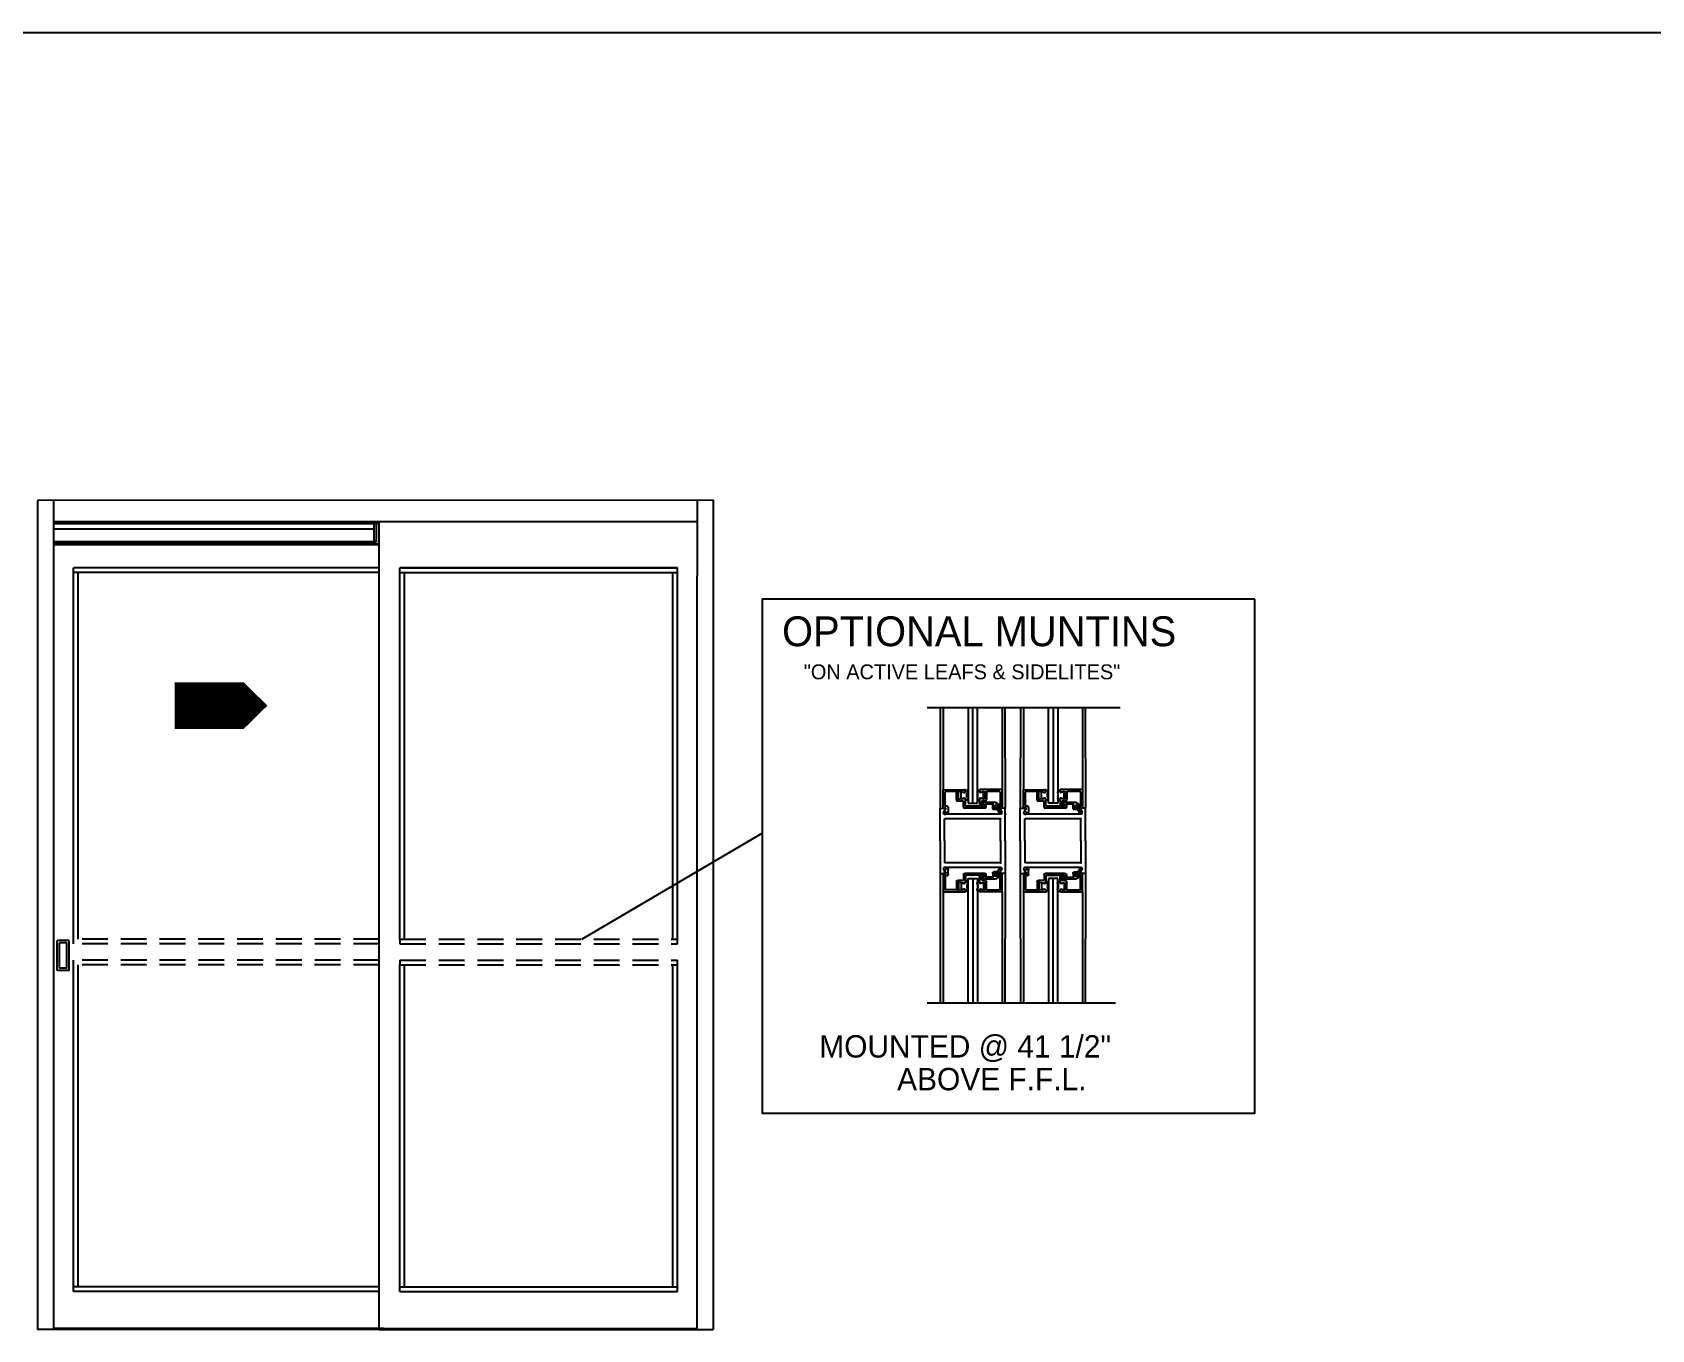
# Model space of a CAD drawing. Header units: inches. Extents: x -17070 to 527, y 504 to 2398.
# Drawn here: x -10397.14 to -10381.47, y 675.87 to 688.42 of the extents above; entities that cross this region are included whole.
import ezdxf

# ---------------------------------------------------------------- set-up
doc = ezdxf.new("R2010")
doc.units = ezdxf.units.IN
doc.linetypes.add('DASHED2', pattern=[0.375, 0.25, -0.125])
for name, color, linetype in [('ALL', 7, 'Continuous'), ('elevation', 7, 'Continuous'), ('GLBEAD', 7, 'Continuous'), ('ICU', 1, 'Continuous'), ('ICUCVR', 1, 'Continuous'), ('NOTES', 6, 'Continuous'), ('rail', 6, 'Continuous'), ('SLL', 7, 'Continuous'), ('SLR', 7, 'Continuous'), ('TRNSM', 7, 'Continuous')]:
    doc.layers.add(name, color=color, linetype=linetype)

# ---------------------------------------------------------------- blocks, each defined once
blk = doc.blocks.new('GLBEAD')
at = {"layer": 'GLBEAD'}
for p, q in [((-0.108666, 0.197696), (-0.108666, 0.231058)), ((-0.108666, 0.003748), (-0.108666, -0.028207)), ((0, 0), (-0.08334, 0.023026)), ((0, 0.202851), (-0.083039, 0.178504)), ((0, 0), (0, 0.202851))]:
    blk.add_line(p, q, dxfattribs=at)
for centre, radius, start, end in [((-0.131465, 0.190887), 0.04619, 60.422859, 228.483357), ((-0.131465, 0.011965), 0.04619, 131.516643, 299.577141), ((-0.464744, 0.092293), 0.309356, 1.519612, 11.941172), ((-0.464744, 0.110558), 0.309356, 348.058828, 358.480388), ((-0.088666, 0.197696), 0.02, 180, 286.341521), ((-0.088666, 0.003748), 0.02, 74.555218, 180)]:
    blk.add_arc(centre, radius, start, end, dxfattribs=at)

msp = doc.modelspace()

# ---------------------------------------------------------------- linework, layer by layer
for p, q in [((-10386.61519, 681.88408), (-10388.48335, 681.88408)), ((-10391.82172, 679.64346), (-10390.07983, 680.67054)), ((-10386.66152, 679.02659), (-10388.48335, 679.02659))]:
    msp.add_line(p, q)
at = {"color": 7}
for p, q in [((-10388.08605, 681.88408), (-10388.08605, 680.96071)), ((-10388.0407, 680.96054), (-10388.0407, 681.88408)), ((-10387.99535, 680.96071), (-10387.99535, 681.88408)), ((-10387.30973, 680.96071), (-10387.30973, 681.88408)), ((-10387.26437, 681.88408), (-10387.26437, 680.96054)), ((-10387.21902, 681.88408), (-10387.21902, 680.96071)), ((-10388.08605, 681.27636), (-10388.08605, 680.96071)), ((-10387.99535, 680.96071), (-10387.99535, 681.27636)), ((-10387.30973, 680.96071), (-10387.30973, 681.27636)), ((-10387.21902, 681.27636), (-10387.21902, 680.96071)), ((-10388.11146, 681.07508), (-10388.11146, 681.08514)), ((-10387.97445, 681.08587), (-10387.97445, 681.07723)), ((-10387.97445, 680.98277), (-10387.97445, 680.99681)), ((-10388.08605, 680.96071), (-10387.99535, 680.96071)), ((-10388.08605, 680.96071), (-10387.99535, 680.96071)), ((-10387.21902, 680.96071), (-10387.30973, 680.96071)), ((-10387.21902, 680.96071), (-10387.30973, 680.96071)), ((-10388.08605, 679.02659), (-10388.08605, 680.23207)), ((-10388.08605, 680.23207), (-10387.99535, 680.23207)), ((-10388.0407, 680.23224), (-10388.0407, 679.02659)), ((-10387.99535, 680.23207), (-10387.99535, 679.02659)), ((-10387.30973, 680.23207), (-10387.30973, 679.02659)), ((-10387.21902, 680.23207), (-10387.30973, 680.23207)), ((-10387.26437, 679.02659), (-10387.26437, 680.23224)), ((-10387.21902, 679.02659), (-10387.21902, 680.23207))]:
    msp.add_line(p, q, dxfattribs=at)
msp.add_lwpolyline([(-10385.31367, 682.93541), (-10390.07983, 682.93541), (-10390.07983, 677.96175), (-10385.31367, 677.96175)], close=True)
for centre, start, end in [((-10388.12264, 680.99729), 0, 102.59333), ((-10388.12264, 681.07508), 259.748801, 0), ((-10387.96328, 681.07723), 180, 285.887169), ((-10387.96328, 680.99681), 74.112831, 180)]:
    msp.add_arc(centre, 0.01117, start, end, dxfattribs=at)
at = {"color": 7, "linetype": 'ByBlock'}
for p in [(-10388.12508, 681.0082), (-10388.12463, 681.06409), (-10388.12463, 681.06409), (-10388.12463, 681.06409), (-10388.11687, 681.09054), (-10388.11687, 681.09054), (-10388.11687, 681.09054), (-10388.11146, 681.08514), (-10388.11146, 681.08184), (-10388.11146, 681.08184), (-10388.11146, 681.08184), (-10387.34726, 681.00826), (-10387.34681, 681.06415), (-10387.34681, 681.06415), (-10387.34681, 681.06415), (-10387.33906, 681.0906), (-10387.33906, 681.0906), (-10387.33906, 681.0906), (-10387.33365, 681.0852), (-10387.33365, 681.0819), (-10387.33365, 681.0819), (-10387.33365, 681.0819), (-10388.12508, 680.18507), (-10388.12463, 680.12918), (-10388.12463, 680.12918), (-10388.12463, 680.12918), (-10388.11687, 680.10273), (-10388.11687, 680.10273), (-10388.11687, 680.10273), (-10388.11146, 680.11143), (-10388.11146, 680.11143), (-10388.11146, 680.11143), (-10388.11146, 680.10813)]:
    msp.add_point(p, dxfattribs=at)
at = {"layer": 'ALL'}
for p, q in [((-10393.78358, 683.66631), (-10396.93203, 683.66631)), ((-10393.78358, 683.47123), (-10396.93203, 683.47123)), ((-10393.78358, 683.46005), (-10396.93203, 683.46005)), ((-10393.7829, 683.23656), (-10396.742, 683.23656)), ((-10393.78358, 683.19186), (-10396.742, 683.19186)), ((-10393.78358, 676.27991), (-10396.742, 676.27991)), ((-10393.78254, 676.23521), (-10396.742, 676.23521)), ((-10393.73888, 675.87763), (-10396.93203, 675.87763)), ((-10393.73743, 675.86645), (-10396.93203, 675.86645))]:
    msp.add_line(p, q, dxfattribs=at)
at = {"layer": 'ALL', "linetype": 'DASHED2'}
for p, q in [((-10393.78358, 679.64346), (-10396.742, 679.64346)), ((-10393.78277, 679.59876), (-10396.742, 679.59876)), ((-10393.78277, 679.44232), (-10396.742, 679.44232)), ((-10393.78358, 679.39762), (-10396.742, 679.39762))]:
    msp.add_line(p, q, dxfattribs=at)
at = {"layer": 'elevation', "ltscale": 0.0005}
msp.add_line((-10411.63681, 688.41882), (-10348.63681, 688.41882), dxfattribs=at)
at = {"layer": 'ICU'}
for p, q in [((-10396.78243, 679.63221), (-10396.90066, 679.63221)), ((-10396.90066, 679.34095), (-10396.90066, 679.63221)), ((-10396.8055, 679.60914), (-10396.87759, 679.60914)), ((-10396.87759, 679.36402), (-10396.87759, 679.60914)), ((-10396.8055, 679.36402), (-10396.8055, 679.60914)), ((-10396.78243, 679.34095), (-10396.78243, 679.63221)), ((-10396.78243, 679.34095), (-10396.90066, 679.34095)), ((-10396.8055, 679.36402), (-10396.87759, 679.36402))]:
    msp.add_line(p, q, dxfattribs=at)
at = {"layer": 'ICUCVR'}
for p, q in [((-10396.93203, 683.66631), (-10393.81341, 683.66631)), ((-10393.81341, 683.66631), (-10396.93203, 683.66631)), ((-10396.93203, 683.49051), (-10396.93203, 683.66631)), ((-10393.83569, 683.66631), (-10393.83569, 683.49051)), ((-10393.81341, 683.66631), (-10393.81341, 683.49051)), ((-10393.83569, 683.61327), (-10396.93203, 683.61327)), ((-10393.81341, 683.49051), (-10396.93203, 683.49051))]:
    msp.add_line(p, q, dxfattribs=at)
at = {"layer": 'NOTES'}
msp.add_lwpolyline([(-10395.76395, 681.90446, 0.44987, 0.44987, 0), (-10395.31441, 681.90446, 0.88243, 0, 0), (-10394.86487, 681.90446, 0, 0, 0)], format="xyseb", dxfattribs=at)
at = {"layer": 'rail'}
for p, q in [((-10388.35583, 681.88408), (-10388.35807, 680.9118)), ((-10388.32751, 681.88408), (-10388.32751, 681.08663)), ((-10387.75793, 681.88408), (-10387.75793, 681.0859)), ((-10387.72956, 681.88408), (-10387.72726, 680.9118)), ((-10387.5789, 681.88408), (-10387.58116, 680.9118)), ((-10387.55059, 681.88408), (-10387.55059, 681.08663)), ((-10386.98101, 681.88408), (-10386.98101, 681.0859)), ((-10386.95264, 681.88408), (-10386.95035, 680.9118)), ((-10388.32775, 680.91655), (-10388.32775, 681.08514)), ((-10388.32234, 681.09054), (-10388.11687, 681.09054)), ((-10388.30972, 680.98132), (-10388.30972, 681.06711)), ((-10388.30972, 680.93734), (-10388.30972, 680.97772)), ((-10388.19906, 681.07252), (-10388.30432, 681.07252)), ((-10388.19726, 680.99069), (-10388.19726, 681.07072)), ((-10388.12949, 680.97952), (-10388.18608, 680.97952)), ((-10388.12463, 681.06409), (-10388.17923, 681.07396)), ((-10388.17923, 680.9961), (-10388.17923, 681.07396)), ((-10388.12508, 681.0082), (-10388.17923, 680.9961)), ((-10388.12949, 680.92328), (-10388.12949, 680.97952)), ((-10388.11146, 680.93554), (-10388.11146, 680.99729)), ((-10387.97445, 680.98277), (-10387.97445, 680.92546)), ((-10387.76358, 681.09127), (-10387.96904, 681.09127)), ((-10387.96022, 681.06649), (-10387.92759, 681.07577)), ((-10387.96022, 681.00756), (-10387.92759, 680.99827)), ((-10387.95643, 680.97484), (-10387.95643, 680.93533)), ((-10387.92651, 680.98025), (-10387.95102, 680.98025)), ((-10387.92759, 681.07577), (-10387.92759, 681.03882)), ((-10387.92759, 681.03522), (-10387.92759, 680.99827)), ((-10387.90957, 681.06784), (-10387.90957, 680.99719)), ((-10387.81765, 681.07325), (-10387.90416, 681.07325)), ((-10387.7816, 681.07325), (-10387.81404, 681.07325)), ((-10387.77619, 681.06784), (-10387.77619, 680.93254)), ((-10387.75817, 681.08587), (-10387.75817, 680.91644)), ((-10387.75793, 680.91731), (-10387.75793, 681.0859)), ((-10387.54993, 680.91661), (-10387.54993, 681.0852)), ((-10387.54452, 681.0906), (-10387.33906, 681.0906)), ((-10387.53191, 680.98138), (-10387.53191, 681.06717)), ((-10387.53191, 680.9374), (-10387.53191, 680.97778)), ((-10387.42124, 681.07258), (-10387.5265, 681.07258)), ((-10387.41944, 680.99075), (-10387.41944, 681.07078)), ((-10387.35167, 680.97958), (-10387.40827, 680.97958)), ((-10387.34681, 681.06415), (-10387.40142, 681.07402)), ((-10387.40142, 680.99616), (-10387.40142, 681.07402)), ((-10387.34726, 681.00826), (-10387.40142, 680.99616)), ((-10387.35167, 680.92334), (-10387.35167, 680.97958)), ((-10387.33365, 681.07514), (-10387.33365, 681.0852)), ((-10387.33365, 680.9356), (-10387.33365, 680.99735)), ((-10387.19664, 681.08593), (-10387.19664, 681.07729)), ((-10387.19664, 680.98283), (-10387.19664, 680.99687)), ((-10387.19664, 680.98283), (-10387.19664, 680.92552)), ((-10386.98576, 681.09133), (-10387.19123, 681.09133)), ((-10387.1824, 681.06655), (-10387.14978, 681.07583)), ((-10387.1824, 681.00762), (-10387.14978, 680.99833)), ((-10387.17861, 680.9749), (-10387.17861, 680.93539)), ((-10387.14869, 680.98031), (-10387.17321, 680.98031)), ((-10387.14978, 681.07583), (-10387.14978, 681.03888)), ((-10387.14978, 681.03528), (-10387.14978, 680.99833)), ((-10387.13175, 681.0679), (-10387.13175, 680.99725)), ((-10387.03983, 681.07331), (-10387.12634, 681.07331)), ((-10387.00378, 681.07331), (-10387.03623, 681.07331)), ((-10386.99838, 681.0679), (-10386.99838, 680.9326)), ((-10386.98035, 681.08593), (-10386.98035, 680.9165)), ((-10388.35807, 680.59639), (-10388.35807, 680.9118)), ((-10388.35807, 680.9118), (-10388.30184, 680.9118)), ((-10388.30184, 680.9118), (-10388.32463, 680.87233)), ((-10388.32234, 680.91343), (-10388.31838, 680.91571)), ((-10388.31495, 680.85557), (-10388.30184, 680.85557)), ((-10388.31477, 680.88783), (-10388.29994, 680.8689)), ((-10388.31345, 680.89275), (-10388.30721, 680.89636)), ((-10387.77232, 680.85557), (-10388.31301, 680.85557)), ((-10388.30972, 680.9441), (-10388.30972, 680.95856)), ((-10388.29026, 680.93194), (-10388.30432, 680.93194)), ((-10388.27908, 680.92076), (-10388.27908, 680.87448)), ((-10387.92438, 680.91211), (-10388.11831, 680.91211)), ((-10387.93664, 680.93013), (-10388.10606, 680.93013)), ((-10387.98233, 680.93013), (-10388.06104, 680.93013)), ((-10387.9561, 680.93013), (-10387.97557, 680.93013)), ((-10387.82257, 680.96798), (-10387.95286, 680.96798)), ((-10387.93123, 680.94996), (-10387.95286, 680.94996)), ((-10387.93123, 680.94996), (-10387.94745, 680.94996)), ((-10387.9434, 680.93013), (-10387.94745, 680.93013)), ((-10387.9434, 680.93013), (-10387.94745, 680.93013)), ((-10387.93123, 680.93554), (-10387.93123, 680.94996)), ((-10387.84832, 680.94996), (-10387.91321, 680.94996)), ((-10387.91321, 680.92328), (-10387.91321, 680.94996)), ((-10387.91321, 680.9432), (-10387.91321, 680.91932)), ((-10387.84832, 680.90887), (-10387.84832, 680.94996)), ((-10387.80732, 680.89769), (-10387.83715, 680.89769)), ((-10387.77935, 680.93914), (-10387.8303, 680.93914)), ((-10387.8303, 680.91571), (-10387.8303, 680.93914)), ((-10387.79046, 680.91571), (-10387.8303, 680.91571)), ((-10387.77845, 680.94251), (-10387.82257, 680.96798)), ((-10387.81357, 680.9193), (-10387.77936, 680.92762)), ((-10387.76358, 680.91104), (-10387.81178, 680.91104)), ((-10387.78352, 680.86765), (-10387.79764, 680.8921)), ((-10387.76791, 680.87666), (-10387.79046, 680.91571)), ((-10387.7835, 680.9118), (-10387.76071, 680.87233)), ((-10387.72726, 680.9118), (-10387.7835, 680.9118)), ((-10387.77232, 680.85557), (-10387.7835, 680.85557)), ((-10387.72726, 680.59639), (-10387.72726, 680.9118)), ((-10387.58116, 680.59639), (-10387.58116, 680.9118)), ((-10387.58116, 680.9118), (-10387.52493, 680.9118)), ((-10387.52493, 680.9118), (-10387.54771, 680.87233)), ((-10387.54452, 680.91349), (-10387.54057, 680.91577)), ((-10387.53804, 680.85557), (-10387.52493, 680.85557)), ((-10387.53695, 680.88789), (-10387.52212, 680.86896)), ((-10386.99541, 680.85557), (-10387.5361, 680.85557)), ((-10387.53564, 680.89281), (-10387.52939, 680.89642)), ((-10387.53191, 680.94416), (-10387.53191, 680.95862)), ((-10387.51244, 680.932), (-10387.5265, 680.932)), ((-10387.50127, 680.92082), (-10387.50127, 680.87454)), ((-10387.14657, 680.91217), (-10387.3405, 680.91217)), ((-10387.15882, 680.93019), (-10387.32824, 680.93019)), ((-10387.20451, 680.93019), (-10387.28322, 680.93019)), ((-10387.17829, 680.93019), (-10387.19775, 680.93019)), ((-10387.04476, 680.96804), (-10387.17504, 680.96804)), ((-10387.15341, 680.95002), (-10387.17504, 680.95002)), ((-10387.15341, 680.95002), (-10387.16964, 680.95002)), ((-10387.16558, 680.93019), (-10387.16964, 680.93019)), ((-10387.16558, 680.93019), (-10387.16964, 680.93019)), ((-10387.15341, 680.9356), (-10387.15341, 680.95002)), ((-10387.07051, 680.95002), (-10387.13539, 680.95002)), ((-10387.13539, 680.92334), (-10387.13539, 680.95002)), ((-10387.13539, 680.94326), (-10387.13539, 680.91938)), ((-10387.07051, 680.90893), (-10387.07051, 680.95002)), ((-10387.0295, 680.89775), (-10387.05933, 680.89775)), ((-10387.00153, 680.93921), (-10387.05248, 680.93921)), ((-10387.05248, 680.91577), (-10387.05248, 680.93921)), ((-10387.01265, 680.91577), (-10387.05248, 680.91577)), ((-10387.00063, 680.94257), (-10387.04476, 680.96804)), ((-10387.03575, 680.91936), (-10387.00155, 680.92768)), ((-10386.98576, 680.9111), (-10387.03396, 680.9111)), ((-10387.00571, 680.86771), (-10387.01983, 680.89216)), ((-10386.9901, 680.87672), (-10387.01265, 680.91577)), ((-10387.00658, 680.9118), (-10386.98379, 680.87233)), ((-10386.95035, 680.9118), (-10387.00658, 680.9118)), ((-10386.99541, 680.85557), (-10387.00658, 680.85557)), ((-10386.95035, 680.59639), (-10386.95035, 680.9118)), ((-10387.77232, 680.81051), (-10388.31301, 680.81051)), ((-10388.31301, 680.59639), (-10388.31301, 680.81051)), ((-10387.77232, 680.59639), (-10387.77232, 680.81051)), ((-10386.99541, 680.81051), (-10387.5361, 680.81051)), ((-10387.5361, 680.59639), (-10387.5361, 680.81051)), ((-10386.99541, 680.59639), (-10386.99541, 680.81051)), ((-10388.35807, 680.59639), (-10388.35807, 680.28098)), ((-10388.31301, 680.59639), (-10388.31301, 680.38227)), ((-10387.77232, 680.59639), (-10387.77232, 680.38227)), ((-10387.72726, 680.59639), (-10387.72726, 680.28098)), ((-10387.58116, 680.59639), (-10387.58116, 680.28098)), ((-10387.5361, 680.59639), (-10387.5361, 680.38227)), ((-10386.99541, 680.59639), (-10386.99541, 680.38227)), ((-10386.95035, 680.59639), (-10386.95035, 680.28098)), ((-10387.77232, 680.38227), (-10388.31301, 680.38227)), ((-10386.99541, 680.38227), (-10387.5361, 680.38227)), ((-10388.35807, 680.28098), (-10388.3551, 679.02659)), ((-10388.35807, 680.28098), (-10388.30184, 680.28098)), ((-10388.32775, 680.27672), (-10388.32775, 680.10813)), ((-10388.30184, 680.28098), (-10388.32463, 680.32045)), ((-10388.32234, 680.27984), (-10388.31838, 680.27755)), ((-10387.77232, 680.33721), (-10388.31495, 680.33721)), ((-10388.31477, 680.30544), (-10388.29994, 680.32437)), ((-10388.31345, 680.30051), (-10388.30721, 680.29691)), ((-10388.30972, 680.25593), (-10388.30972, 680.21555)), ((-10388.30972, 680.24917), (-10388.30972, 680.23471)), ((-10388.30972, 680.21195), (-10388.30972, 680.12616)), ((-10388.29026, 680.26133), (-10388.30432, 680.26133)), ((-10388.27908, 680.27251), (-10388.27908, 680.31879)), ((-10388.19726, 680.20258), (-10388.19726, 680.12255)), ((-10388.12949, 680.21375), (-10388.18608, 680.21375)), ((-10388.17923, 680.19717), (-10388.17923, 680.11931)), ((-10388.12508, 680.18507), (-10388.17923, 680.19717)), ((-10388.12949, 680.26998), (-10388.12949, 680.21375)), ((-10387.92438, 680.28116), (-10388.11831, 680.28116)), ((-10388.11146, 680.25773), (-10388.11146, 680.19598)), ((-10387.93664, 680.26314), (-10388.10606, 680.26314)), ((-10387.98233, 680.26314), (-10388.06104, 680.26314)), ((-10387.9561, 680.26314), (-10387.97557, 680.26314)), ((-10387.97445, 680.2105), (-10387.97445, 680.26781)), ((-10387.97445, 680.2105), (-10387.97445, 680.19646)), ((-10387.96022, 680.18571), (-10387.92759, 680.195)), ((-10387.95643, 680.21843), (-10387.95643, 680.25794)), ((-10387.93123, 680.24331), (-10387.95286, 680.24331)), ((-10387.82257, 680.22529), (-10387.95286, 680.22529)), ((-10387.92651, 680.21302), (-10387.95102, 680.21302)), ((-10387.9434, 680.26314), (-10387.94745, 680.26314)), ((-10387.9434, 680.26314), (-10387.94745, 680.26314)), ((-10387.93123, 680.24331), (-10387.94745, 680.24331)), ((-10387.93123, 680.25773), (-10387.93123, 680.24331)), ((-10387.92759, 680.15805), (-10387.92759, 680.195)), ((-10387.91321, 680.25007), (-10387.91321, 680.27395)), ((-10387.91321, 680.26998), (-10387.91321, 680.24331)), ((-10387.84832, 680.24331), (-10387.91321, 680.24331)), ((-10387.90957, 680.12543), (-10387.90957, 680.19608)), ((-10387.84832, 680.2844), (-10387.84832, 680.24331)), ((-10387.80732, 680.29558), (-10387.83715, 680.29558)), ((-10387.79046, 680.27755), (-10387.8303, 680.27755)), ((-10387.8303, 680.27755), (-10387.8303, 680.25412)), ((-10387.77935, 680.25412), (-10387.8303, 680.25412)), ((-10387.77845, 680.25076), (-10387.82257, 680.22529)), ((-10387.81357, 680.27397), (-10387.77936, 680.26565)), ((-10387.76358, 680.28223), (-10387.81178, 680.28223)), ((-10387.78352, 680.32562), (-10387.79764, 680.30117)), ((-10387.76791, 680.31661), (-10387.79046, 680.27755)), ((-10387.77038, 680.33721), (-10387.7835, 680.33721)), ((-10387.7835, 680.28098), (-10387.76071, 680.32045)), ((-10387.72726, 680.28098), (-10387.7835, 680.28098)), ((-10387.77619, 680.12543), (-10387.77619, 680.26073)), ((-10387.75817, 680.1074), (-10387.75817, 680.27682)), ((-10387.72726, 680.28098), (-10387.73015, 679.02659)), ((-10387.58116, 680.28098), (-10387.57821, 679.02659)), ((-10387.58116, 680.28098), (-10387.52493, 680.28098)), ((-10387.58116, 680.23592), (-10387.58116, 680.06625)), ((-10387.54993, 680.27498), (-10387.54993, 680.10639)), ((-10387.52493, 680.28098), (-10387.54771, 680.32045)), ((-10387.54452, 680.2781), (-10387.54057, 680.27581)), ((-10386.99541, 680.33721), (-10387.53804, 680.33721)), ((-10387.53695, 680.3037), (-10387.52212, 680.32263)), ((-10387.53564, 680.29877), (-10387.52939, 680.29517)), ((-10387.53191, 680.25418), (-10387.53191, 680.21381)), ((-10387.53191, 680.24743), (-10387.53191, 680.23297)), ((-10387.53191, 680.21021), (-10387.53191, 680.12442)), ((-10387.51244, 680.25959), (-10387.5265, 680.25959)), ((-10387.50127, 680.27077), (-10387.50127, 680.31704)), ((-10387.41944, 680.20083), (-10387.41944, 680.12081)), ((-10387.35167, 680.21201), (-10387.40827, 680.21201)), ((-10387.34726, 680.18333), (-10387.40142, 680.19543)), ((-10387.40142, 680.19543), (-10387.40142, 680.11757)), ((-10387.35167, 680.26824), (-10387.35167, 680.21201)), ((-10387.14657, 680.27942), (-10387.3405, 680.27942)), ((-10387.33365, 680.25599), (-10387.33365, 680.19423)), ((-10387.15882, 680.26139), (-10387.32824, 680.26139)), ((-10387.20451, 680.26139), (-10387.28322, 680.26139)), ((-10387.17829, 680.26139), (-10387.19775, 680.26139)), ((-10387.19664, 680.20876), (-10387.19664, 680.26607)), ((-10387.19664, 680.20876), (-10387.19664, 680.19472)), ((-10387.1824, 680.18397), (-10387.14978, 680.19326)), ((-10387.17861, 680.21669), (-10387.17861, 680.2562)), ((-10387.15341, 680.24157), (-10387.17504, 680.24157)), ((-10387.04476, 680.22354), (-10387.17504, 680.22354)), ((-10387.14869, 680.21128), (-10387.17321, 680.21128)), ((-10387.16558, 680.26139), (-10387.16964, 680.26139)), ((-10387.16558, 680.26139), (-10387.16964, 680.26139)), ((-10387.15341, 680.24157), (-10387.16964, 680.24157)), ((-10387.15341, 680.25599), (-10387.15341, 680.24157)), ((-10387.14978, 680.15631), (-10387.14978, 680.19326)), ((-10387.13539, 680.24833), (-10387.13539, 680.27221)), ((-10387.13539, 680.26824), (-10387.13539, 680.24157)), ((-10387.07051, 680.24157), (-10387.13539, 680.24157)), ((-10387.13175, 680.12368), (-10387.13175, 680.19434)), ((-10387.07051, 680.28266), (-10387.07051, 680.24157)), ((-10387.0295, 680.29384), (-10387.05933, 680.29384)), ((-10387.01265, 680.27581), (-10387.05248, 680.27581)), ((-10387.05248, 680.27581), (-10387.05248, 680.25238)), ((-10387.00153, 680.25238), (-10387.05248, 680.25238)), ((-10387.00063, 680.24902), (-10387.04476, 680.22354)), ((-10387.03575, 680.27223), (-10387.00155, 680.26391)), ((-10386.98576, 680.28049), (-10387.03396, 680.28049)), ((-10387.00571, 680.32388), (-10387.01983, 680.29942)), ((-10386.9901, 680.31487), (-10387.01265, 680.27581)), ((-10386.99347, 680.33721), (-10387.00658, 680.33721)), ((-10387.00658, 680.28098), (-10386.98379, 680.32045)), ((-10386.95035, 680.28098), (-10387.00658, 680.28098)), ((-10386.99838, 680.12368), (-10386.99838, 680.25898)), ((-10386.98035, 680.10566), (-10386.98035, 680.27508)), ((-10386.95035, 680.28098), (-10386.95327, 679.02659)), ((-10386.95035, 680.23592), (-10386.95035, 680.06625)), ((-10388.32751, 680.10616), (-10388.32751, 679.02659)), ((-10388.32234, 680.10273), (-10388.11687, 680.10273)), ((-10388.19906, 680.12075), (-10388.30432, 680.12075)), ((-10388.12463, 680.12918), (-10388.17923, 680.11931)), ((-10388.11146, 680.11819), (-10388.11146, 680.10813)), ((-10387.97445, 680.1074), (-10387.97445, 680.11604)), ((-10387.76358, 680.102), (-10387.96904, 680.102)), ((-10387.96022, 680.12678), (-10387.92759, 680.1175)), ((-10387.92759, 680.1175), (-10387.92759, 680.15444)), ((-10387.81765, 680.12002), (-10387.90416, 680.12002)), ((-10387.7816, 680.12002), (-10387.81404, 680.12002)), ((-10387.75793, 680.10689), (-10387.75793, 679.02659)), ((-10387.55059, 680.10616), (-10387.55059, 679.02659)), ((-10387.54452, 680.10098), (-10387.33906, 680.10098)), ((-10387.42124, 680.11901), (-10387.5265, 680.11901)), ((-10387.34681, 680.12744), (-10387.40142, 680.11757)), ((-10387.33365, 680.11645), (-10387.33365, 680.10639)), ((-10387.19664, 680.10566), (-10387.19664, 680.11429)), ((-10386.98576, 680.10025), (-10387.19123, 680.10025)), ((-10387.1824, 680.12504), (-10387.14978, 680.11575)), ((-10387.14978, 680.11575), (-10387.14978, 680.1527)), ((-10387.03983, 680.11828), (-10387.12634, 680.11828)), ((-10387.00378, 680.11828), (-10387.03623, 680.11828)), ((-10386.98101, 680.10689), (-10386.98101, 679.02659))]:
    msp.add_line(p, q, dxfattribs=at)
for points in [[(-10388.32775, 680.27672, 0), (-10388.32726, 680.27852, 0), (-10388.32594, 680.27984, 0), (-10388.32414, 680.28032, 0), (-10388.32234, 680.27984, 0)], [(-10388.30721, 680.29691, 0), (-10388.30281, 680.29176, 0), (-10388.30219, 680.28502, 0), (-10388.30558, 680.27916, 0), (-10388.31172, 680.27632, 0), (-10388.31838, 680.27755, 0)], [(-10388.31345, 680.30051, 0), (-10388.31513, 680.3027, 0), (-10388.31477, 680.30544, 0)], [(-10388.30972, 680.21195, 0), (-10388.31078, 680.21229, 0), (-10388.31144, 680.21319, 0), (-10388.31144, 680.21431, 0), (-10388.31078, 680.21521, 0), (-10388.30972, 680.21555, 0)], [(-10388.30972, 680.25593, 0), (-10388.309, 680.25863, 0), (-10388.30702, 680.26061, 0), (-10388.30432, 680.26133, 0)], [(-10388.29994, 680.32437, 0), (-10388.29585, 680.32846, 0), (-10388.29026, 680.32996, 0), (-10388.28467, 680.32846, 0), (-10388.28058, 680.32437, 0), (-10388.27908, 680.31879, 0)], [(-10388.27908, 680.27251, 0), (-10388.28058, 680.26692, 0), (-10388.28467, 680.26283, 0), (-10388.29026, 680.26133, 0)], [(-10388.19726, 680.20258, 0), (-10388.19576, 680.20816, 0), (-10388.19167, 680.21225, 0), (-10388.18608, 680.21375, 0)], [(-10388.12949, 680.26998, 0), (-10388.12799, 680.27557, 0), (-10388.1239, 680.27966, 0), (-10388.11831, 680.28116, 0)], [(-10388.11146, 680.19598, 0), (-10388.1134, 680.1897, 0), (-10388.11853, 680.18559, 0), (-10388.12508, 680.18507, 0)], [(-10388.11146, 680.25773, 0), (-10388.11074, 680.26043, 0), (-10388.10876, 680.26241, 0), (-10388.10606, 680.26314, 0)], [(-10387.97445, 680.26781, 0), (-10387.97246, 680.27435, 0), (-10387.96716, 680.27866, 0), (-10387.96035, 680.27928, 0), (-10387.95436, 680.276, 0), (-10387.95121, 680.26993, 0), (-10387.95199, 680.26314, 0), (-10387.95643, 680.25794, 0)], [(-10387.96022, 680.18571, 0), (-10387.96699, 680.18592, 0), (-10387.9724, 680.19, 0), (-10387.97445, 680.19646, 0)], [(-10387.95286, 680.22529, 0), (-10387.95815, 680.22701, 0), (-10387.96143, 680.23151, 0), (-10387.96143, 680.23708, 0), (-10387.95815, 680.24159, 0), (-10387.95286, 680.24331, 0)], [(-10387.95102, 680.21302, 0), (-10387.95484, 680.2146, 0), (-10387.95643, 680.21843, 0)], [(-10387.93664, 680.26314, 0), (-10387.93281, 680.26155, 0), (-10387.93123, 680.25773, 0)], [(-10387.92651, 680.21302, 0), (-10387.91453, 680.20806, 0), (-10387.90957, 680.19608, 0)], [(-10387.92438, 680.28116, 0), (-10387.91879, 680.27966, 0), (-10387.9147, 680.27557, 0), (-10387.91321, 680.26998, 0)], [(-10387.84832, 680.2844, 0), (-10387.84682, 680.28999, 0), (-10387.84273, 680.29408, 0), (-10387.83715, 680.29558, 0)], [(-10387.81357, 680.27397, 0), (-10387.81535, 680.27546, 0), (-10387.8161, 680.27765, 0), (-10387.81561, 680.27992, 0), (-10387.81401, 680.28161, 0), (-10387.81178, 680.28223, 0)], [(-10387.79764, 680.30117, 0), (-10387.80173, 680.29708, 0), (-10387.80732, 680.29558, 0)], [(-10387.78352, 680.32562, 0), (-10387.77938, 680.32935, 0), (-10387.77384, 680.32993, 0), (-10387.76902, 680.32715, 0), (-10387.76675, 680.32206, 0), (-10387.76791, 680.31661, 0)], [(-10387.77936, 680.26565, 0), (-10387.77705, 680.26365, 0), (-10387.77619, 680.26073, 0)], [(-10387.77935, 680.25412, 0), (-10387.77825, 680.25375, 0), (-10387.77761, 680.25279, 0), (-10387.77768, 680.25163, 0), (-10387.77845, 680.25076, 0)], [(-10387.76358, 680.28223, 0), (-10387.75975, 680.28065, 0), (-10387.75817, 680.27682, 0)], [(-10387.54993, 680.27498, 0), (-10387.54945, 680.27678, 0), (-10387.54813, 680.2781, 0), (-10387.54633, 680.27858, 0), (-10387.54452, 680.2781, 0)], [(-10387.52939, 680.29517, 0), (-10387.52499, 680.29002, 0), (-10387.52438, 680.28328, 0), (-10387.52776, 680.27741, 0), (-10387.53391, 680.27458, 0), (-10387.54057, 680.27581, 0)], [(-10387.53564, 680.29877, 0), (-10387.53731, 680.30096, 0), (-10387.53695, 680.3037, 0)], [(-10387.53191, 680.21021, 0), (-10387.53297, 680.21055, 0), (-10387.53362, 680.21145, 0), (-10387.53362, 680.21257, 0), (-10387.53297, 680.21347, 0), (-10387.53191, 680.21381, 0)], [(-10387.53191, 680.25418, 0), (-10387.53118, 680.25689, 0), (-10387.5292, 680.25887, 0), (-10387.5265, 680.25959, 0)], [(-10387.52212, 680.32263, 0), (-10387.51803, 680.32672, 0), (-10387.51244, 680.32822, 0), (-10387.50686, 680.32672, 0), (-10387.50277, 680.32263, 0), (-10387.50127, 680.31704, 0)], [(-10387.50127, 680.27077, 0), (-10387.50277, 680.26518, 0), (-10387.50686, 680.26109, 0), (-10387.51244, 680.25959, 0)], [(-10387.41944, 680.20083, 0), (-10387.41794, 680.20642, 0), (-10387.41385, 680.21051, 0), (-10387.40827, 680.21201, 0)], [(-10387.35167, 680.26824, 0), (-10387.35018, 680.27383, 0), (-10387.34609, 680.27792, 0), (-10387.3405, 680.27942, 0)], [(-10387.33365, 680.19423, 0), (-10387.33558, 680.18795, 0), (-10387.34071, 680.18384, 0), (-10387.34726, 680.18333, 0)], [(-10387.33365, 680.25599, 0), (-10387.33292, 680.25869, 0), (-10387.33095, 680.26067, 0), (-10387.32824, 680.26139, 0)], [(-10387.19664, 680.26607, 0), (-10387.19464, 680.27261, 0), (-10387.18934, 680.27692, 0), (-10387.18253, 680.27754, 0), (-10387.17654, 680.27426, 0), (-10387.1734, 680.26819, 0), (-10387.17418, 680.2614, 0), (-10387.17861, 680.2562, 0)], [(-10387.1824, 680.18397, 0), (-10387.18917, 680.18418, 0), (-10387.19458, 680.18826, 0), (-10387.19664, 680.19472, 0)], [(-10387.17504, 680.22354, 0), (-10387.18034, 680.22527, 0), (-10387.18361, 680.22977, 0), (-10387.18361, 680.23534, 0), (-10387.18034, 680.23985, 0), (-10387.17504, 680.24157, 0)], [(-10387.17321, 680.21128, 0), (-10387.17703, 680.21286, 0), (-10387.17861, 680.21669, 0)], [(-10387.15882, 680.26139, 0), (-10387.155, 680.25981, 0), (-10387.15341, 680.25599, 0)], [(-10387.14869, 680.21128, 0), (-10387.13671, 680.20632, 0), (-10387.13175, 680.19434, 0)], [(-10387.14657, 680.27942, 0), (-10387.14098, 680.27792, 0), (-10387.13689, 680.27383, 0), (-10387.13539, 680.26824, 0)], [(-10387.07051, 680.28266, 0), (-10387.06901, 680.28825, 0), (-10387.06492, 680.29234, 0), (-10387.05933, 680.29384, 0)], [(-10387.03575, 680.27223, 0), (-10387.03753, 680.27372, 0), (-10387.03828, 680.27591, 0), (-10387.03779, 680.27818, 0), (-10387.0362, 680.27987, 0), (-10387.03396, 680.28049, 0)], [(-10387.01983, 680.29942, 0), (-10387.02392, 680.29533, 0), (-10387.0295, 680.29384, 0)], [(-10387.00571, 680.32388, 0), (-10387.00157, 680.32761, 0), (-10386.99603, 680.32819, 0), (-10386.9912, 680.32541, 0), (-10386.98894, 680.32032, 0), (-10386.9901, 680.31487, 0)], [(-10387.00155, 680.26391, 0), (-10386.99924, 680.26191, 0), (-10386.99838, 680.25898, 0)], [(-10387.00153, 680.25238, 0), (-10387.00044, 680.25201, 0), (-10386.99979, 680.25105, 0), (-10386.99987, 680.24989, 0), (-10387.00063, 680.24902, 0)], [(-10386.98576, 680.28049, 0), (-10386.98194, 680.27891, 0), (-10386.98035, 680.27508, 0)], [(-10388.32234, 680.10273, 0), (-10388.32616, 680.10431, 0), (-10388.32775, 680.10813, 0)], [(-10388.30432, 680.12075, 0), (-10388.30814, 680.12233, 0), (-10388.30972, 680.12616, 0)], [(-10388.19726, 680.12255, 0), (-10388.1975, 680.12165, 0), (-10388.19816, 680.12099, 0), (-10388.19906, 680.12075, 0)], [(-10388.12463, 680.12918, 0), (-10388.11824, 680.12846, 0), (-10388.11331, 680.12434, 0), (-10388.11146, 680.11819, 0)], [(-10388.11146, 680.10813, 0), (-10388.11219, 680.10543, 0), (-10388.11417, 680.10345, 0), (-10388.11687, 680.10273, 0)], [(-10387.97445, 680.11604, 0), (-10387.9724, 680.12249, 0), (-10387.96699, 680.12657, 0), (-10387.96022, 680.12678, 0)], [(-10387.96904, 680.102, 0), (-10387.97287, 680.10358, 0), (-10387.97445, 680.1074, 0)], [(-10387.92759, 680.15805, 0), (-10387.92669, 680.15781, 0), (-10387.92603, 680.15715, 0), (-10387.92579, 680.15625, 0), (-10387.92603, 680.15535, 0), (-10387.92669, 680.15469, 0), (-10387.92759, 680.15444, 0)], [(-10387.90416, 680.12002, 0), (-10387.90798, 680.1216, 0), (-10387.90957, 680.12543, 0)], [(-10387.81404, 680.12002, 0), (-10387.81428, 680.11912, 0), (-10387.81494, 680.11846, 0), (-10387.81584, 680.11822, 0), (-10387.81675, 680.11846, 0), (-10387.81741, 680.11912, 0), (-10387.81765, 680.12002, 0)], [(-10387.81584, 680.12182, 0), (-10387.81487, 680.12154, 0), (-10387.81421, 680.12077, 0), (-10387.81406, 680.11976, 0), (-10387.81448, 680.11884, 0), (-10387.81534, 680.11829, 0), (-10387.81635, 680.11829, 0), (-10387.81721, 680.11884, 0), (-10387.81763, 680.11976, 0), (-10387.81748, 680.12077, 0), (-10387.81682, 680.12154, 0), (-10387.81584, 680.12182, 0)], [(-10387.77619, 680.12543, 0), (-10387.77692, 680.12272, 0), (-10387.7789, 680.12074, 0), (-10387.7816, 680.12002, 0)], [(-10387.75817, 680.1074, 0), (-10387.75889, 680.1047, 0), (-10387.76087, 680.10272, 0), (-10387.76358, 680.102, 0)], [(-10387.54452, 680.10098, 0), (-10387.54835, 680.10257, 0), (-10387.54993, 680.10639, 0)], [(-10387.5265, 680.11901, 0), (-10387.53032, 680.12059, 0), (-10387.53191, 680.12442, 0)], [(-10387.41944, 680.12081, 0), (-10387.41968, 680.11991, 0), (-10387.42034, 680.11925, 0), (-10387.42124, 680.11901, 0)], [(-10387.34681, 680.12744, 0), (-10387.34043, 680.12672, 0), (-10387.3355, 680.1226, 0), (-10387.33365, 680.11645, 0)], [(-10387.33365, 680.10639, 0), (-10387.33437, 680.10369, 0), (-10387.33635, 680.10171, 0), (-10387.33906, 680.10098, 0)], [(-10387.19664, 680.11429, 0), (-10387.19458, 680.12075, 0), (-10387.18917, 680.12483, 0), (-10387.1824, 680.12504, 0)], [(-10387.19123, 680.10025, 0), (-10387.19505, 680.10184, 0), (-10387.19664, 680.10566, 0)], [(-10387.14978, 680.15631, 0), (-10387.14887, 680.15607, 0), (-10387.14821, 680.15541, 0), (-10387.14797, 680.15451, 0), (-10387.14821, 680.1536, 0), (-10387.14887, 680.15294, 0), (-10387.14978, 680.1527, 0)], [(-10387.12634, 680.11828, 0), (-10387.13017, 680.11986, 0), (-10387.13175, 680.12368, 0)], [(-10387.03623, 680.11828, 0), (-10387.03647, 680.11738, 0), (-10387.03713, 680.11672, 0), (-10387.03803, 680.11648, 0), (-10387.03893, 680.11672, 0), (-10387.03959, 680.11738, 0), (-10387.03983, 680.11828, 0)], [(-10387.03803, 680.12008, 0), (-10387.03705, 680.11979, 0), (-10387.03639, 680.11903, 0), (-10387.03625, 680.11802, 0), (-10387.03667, 680.1171, 0), (-10387.03752, 680.11655, 0), (-10387.03854, 680.11655, 0), (-10387.03939, 680.1171, 0), (-10387.03981, 680.11802, 0), (-10387.03967, 680.11903, 0), (-10387.039, 680.11979, 0), (-10387.03803, 680.12008, 0)], [(-10386.99838, 680.12368, 0), (-10386.9991, 680.12098, 0), (-10387.00108, 680.119, 0), (-10387.00378, 680.11828, 0)], [(-10386.98035, 680.10566, 0), (-10386.98108, 680.10296, 0), (-10386.98306, 680.10098, 0), (-10386.98576, 680.10025, 0)]]:
    msp.add_polyline3d(points, dxfattribs=at)
for centre, radius, start, end in [((-10388.32234, 681.08514), 0.00541, 90, 180), ((-10388.30972, 680.97952), 0.0018, 90, 270), ((-10388.30432, 681.06711), 0.00541, 90, 180), ((-10388.19906, 681.07072), 0.0018, 0, 90), ((-10388.18608, 680.99069), 0.01117, 180, 270), ((-10388.11687, 681.08514), 0.00541, 0, 90), ((-10387.96904, 681.08587), 0.00541, 90, 180), ((-10387.95102, 680.97484), 0.00541, 90, 180), ((-10387.92759, 681.03702), 0.0018, 270, 90), ((-10387.92651, 680.99719), 0.01694, 270, 0), ((-10387.90416, 681.06784), 0.00541, 90, 180), ((-10387.81584, 681.07325), 0.0018, 0, 180), ((-10387.81584, 681.07325), 0.0018, 270, 270), ((-10387.7816, 681.06784), 0.00541, 0, 90), ((-10387.76358, 681.08587), 0.00541, 0, 90), ((-10387.54452, 681.0852), 0.00541, 90, 180), ((-10387.53191, 680.97958), 0.0018, 90, 270), ((-10387.5265, 681.06717), 0.00541, 90, 180), ((-10387.42124, 681.07078), 0.0018, 0, 90), ((-10387.40827, 680.99075), 0.01117, 180, 270), ((-10387.34482, 680.99735), 0.01117, 0, 102.59333), ((-10387.34482, 681.07514), 0.01117, 259.748801, 0), ((-10387.33906, 681.0852), 0.00541, 0, 90), ((-10387.19123, 681.08593), 0.00541, 90, 180), ((-10387.18546, 681.07729), 0.01117, 180, 285.887169), ((-10387.18546, 680.99687), 0.01117, 74.112831, 180), ((-10387.17321, 680.9749), 0.00541, 90, 180), ((-10387.14978, 681.03708), 0.0018, 270, 90), ((-10387.14869, 680.99725), 0.01694, 270, 0), ((-10387.12634, 681.0679), 0.00541, 90, 180), ((-10387.03803, 681.07331), 0.0018, 0, 180), ((-10387.03803, 681.07331), 0.0018, 270, 270), ((-10387.00378, 681.0679), 0.00541, 0, 90), ((-10386.98576, 681.08593), 0.00541, 0, 90), ((-10388.32414, 680.91655), 0.0036, 180, 300), ((-10388.31495, 680.86674), 0.01117, 150, 270), ((-10388.31311, 680.90585), 0.01118, 301.878382, 118.121618), ((-10388.31165, 680.88963), 0.0036, 120, 210), ((-10388.30432, 680.93734), 0.00541, 180, 270), ((-10388.29026, 680.87448), 0.01117, 210, 0), ((-10388.29026, 680.92076), 0.01117, 0, 90), ((-10388.11831, 680.92328), 0.01117, 180, 270), ((-10388.10606, 680.93554), 0.00541, 180, 270), ((-10387.96274, 680.92546), 0.01172, 180, 57.42103), ((-10387.95286, 680.95897), 0.00901, 90, 270), ((-10387.93664, 680.93554), 0.00541, 270, 0), ((-10387.92438, 680.92328), 0.01117, 270, 0), ((-10387.83715, 680.90887), 0.01117, 180, 270), ((-10387.81178, 680.91536), 0.00433, 114.443955, 270), ((-10387.80732, 680.88652), 0.01117, 30, 90), ((-10387.77572, 680.87215), 0.00901, 210, 30), ((-10387.7816, 680.93254), 0.00541, 294.443955, 0), ((-10387.77935, 680.94095), 0.0018, 270, 60), ((-10387.77038, 680.86674), 0.01117, 270, 30), ((-10387.76358, 680.91644), 0.00541, 270, 0), ((-10387.54633, 680.91661), 0.0036, 180, 300), ((-10387.53804, 680.86674), 0.01117, 150, 270), ((-10387.5353, 680.90591), 0.01118, 301.878382, 118.121618), ((-10387.53383, 680.88969), 0.0036, 120, 210), ((-10387.5265, 680.9374), 0.00541, 180, 270), ((-10387.51244, 680.87454), 0.01117, 210, 0), ((-10387.51244, 680.92082), 0.01117, 0, 90), ((-10387.3405, 680.92334), 0.01117, 180, 270), ((-10387.32824, 680.9356), 0.00541, 180, 270), ((-10387.18492, 680.92552), 0.01172, 180, 57.42103), ((-10387.17504, 680.95903), 0.00901, 90, 270), ((-10387.15882, 680.9356), 0.00541, 270, 0), ((-10387.14657, 680.92334), 0.01117, 270, 0), ((-10387.05933, 680.90893), 0.01117, 180, 270), ((-10387.03396, 680.91542), 0.00433, 114.443955, 270), ((-10387.0295, 680.88658), 0.01117, 30, 90), ((-10386.9979, 680.87221), 0.00901, 210, 30), ((-10387.00378, 680.9326), 0.00541, 294.443955, 0), ((-10387.00153, 680.94101), 0.0018, 270, 60), ((-10386.99347, 680.86674), 0.01117, 270, 30), ((-10386.98576, 680.9165), 0.00541, 270, 0), ((-10388.31495, 680.32604), 0.01117, 90, 210), ((-10387.77038, 680.32604), 0.01117, 330, 90), ((-10387.53804, 680.32604), 0.01117, 90, 210), ((-10386.99347, 680.32604), 0.01117, 330, 90)]:
    msp.add_arc(centre, radius, start, end, dxfattribs=at)
for p in [(-10388.32775, 681.08514), (-10388.30972, 680.97772), (-10388.30972, 680.97772), (-10388.19726, 681.07072), (-10388.17923, 681.07396), (-10388.17923, 680.9961), (-10387.54993, 681.0852), (-10387.53191, 680.97778), (-10387.53191, 680.97778), (-10387.41944, 681.07078), (-10387.40142, 681.07402), (-10387.40142, 680.99616), (-10388.32775, 680.91655), (-10388.32775, 680.91655), (-10388.32775, 680.91655), (-10388.32775, 680.91655), (-10388.32414, 680.91295), (-10388.31897, 680.87291), (-10388.31776, 680.87742), (-10388.31776, 680.87742), (-10388.31776, 680.87742), (-10388.29994, 680.8689), (-10388.29026, 680.93194), (-10388.27908, 680.87448), (-10388.27908, 680.87448), (-10388.05022, 680.93013), (-10387.97557, 680.93013), (-10387.95286, 680.94996), (-10387.95286, 680.94996), (-10387.93664, 680.93013), (-10387.93664, 680.93013), (-10387.93664, 680.93013), (-10387.93664, 680.93013), (-10387.93664, 680.93013), (-10387.93123, 680.93554), (-10387.91321, 680.94996), (-10387.91321, 680.94996), (-10387.91321, 680.94996), (-10387.91321, 680.94996), (-10387.84832, 680.94996), (-10387.84832, 680.90887), (-10387.8303, 680.91571), (-10387.79046, 680.91571), (-10387.7835, 680.9118), (-10387.78026, 680.93956), (-10387.77935, 680.93914), (-10387.77935, 680.93914), (-10387.77845, 680.94251), (-10387.76791, 680.87666), (-10387.76791, 680.87666), (-10387.76791, 680.87666), (-10387.76671, 680.87215), (-10387.76153, 680.91371), (-10387.75793, 680.91731), (-10387.75793, 680.91731), (-10387.75793, 680.91731), (-10387.75793, 680.91731), (-10387.72577, 680.85557), (-10387.58263, 680.9118), (-10387.54993, 680.91661), (-10387.54993, 680.91661), (-10387.54993, 680.91661), (-10387.54993, 680.91661), (-10387.54633, 680.91301), (-10387.52212, 680.86896), (-10387.51244, 680.932), (-10387.50127, 680.87454), (-10387.50127, 680.87454), (-10387.27241, 680.93019), (-10387.19775, 680.93019), (-10387.17504, 680.95002), (-10387.17504, 680.95002), (-10387.15882, 680.93019), (-10387.15882, 680.93019), (-10387.15882, 680.93019), (-10387.15882, 680.93019), (-10387.15882, 680.93019), (-10387.15341, 680.9356), (-10387.13539, 680.95002), (-10387.13539, 680.95002), (-10387.13539, 680.95002), (-10387.13539, 680.95002), (-10387.07051, 680.95002), (-10387.07051, 680.90893), (-10387.05248, 680.91577), (-10387.01265, 680.91577), (-10387.00658, 680.9118), (-10387.00244, 680.93962), (-10387.00153, 680.93921), (-10387.00153, 680.93921), (-10387.00063, 680.94257), (-10386.9901, 680.87672), (-10386.9901, 680.87672), (-10386.9901, 680.87672), (-10386.98889, 680.87221), (-10387.77232, 680.81051), (-10387.77232, 680.81051), (-10386.99541, 680.81051), (-10386.99541, 680.81051), (-10387.77232, 680.38227), (-10387.77232, 680.38227), (-10386.99541, 680.38227), (-10386.99541, 680.38227), (-10388.32775, 680.27672), (-10388.32775, 680.27672), (-10388.32775, 680.27672), (-10388.32775, 680.27672), (-10388.32414, 680.28032), (-10388.30972, 680.21555), (-10388.30972, 680.21555), (-10388.29994, 680.32437), (-10388.29026, 680.26133), (-10388.27908, 680.31879), (-10388.27908, 680.31879), (-10388.17923, 680.19717), (-10388.05022, 680.26314), (-10387.97557, 680.26314), (-10387.95286, 680.24331), (-10387.95286, 680.24331), (-10387.93664, 680.26314), (-10387.93664, 680.26314), (-10387.93664, 680.26314), (-10387.93664, 680.26314), (-10387.93664, 680.26314), (-10387.93123, 680.25773), (-10387.91321, 680.24331), (-10387.91321, 680.24331), (-10387.91321, 680.24331), (-10387.91321, 680.24331), (-10387.84832, 680.2844), (-10387.84832, 680.24331), (-10387.8303, 680.27755), (-10387.79046, 680.27755), (-10387.7835, 680.28098), (-10387.7835, 680.28098), (-10387.78026, 680.25371), (-10387.77935, 680.25412), (-10387.77935, 680.25412), (-10387.77845, 680.25076), (-10387.76791, 680.31661), (-10387.76791, 680.31661), (-10387.76791, 680.31661), (-10387.76671, 680.32112), (-10387.76071, 680.32045), (-10387.54993, 680.27498), (-10387.54993, 680.27498), (-10387.54993, 680.27498), (-10387.54993, 680.27498), (-10387.54633, 680.27858), (-10387.53191, 680.21381), (-10387.53191, 680.21381), (-10387.52637, 680.28098), (-10387.52212, 680.32263), (-10387.51244, 680.25959), (-10387.50127, 680.31704), (-10387.50127, 680.31704), (-10387.40142, 680.19543), (-10387.27241, 680.26139), (-10387.19775, 680.26139), (-10387.17504, 680.24157), (-10387.17504, 680.24157), (-10387.15882, 680.26139), (-10387.15882, 680.26139), (-10387.15882, 680.26139), (-10387.15882, 680.26139), (-10387.15882, 680.26139), (-10387.15341, 680.25599), (-10387.13539, 680.24157), (-10387.13539, 680.24157), (-10387.13539, 680.24157), (-10387.13539, 680.24157), (-10387.07051, 680.28266), (-10387.07051, 680.24157), (-10387.05248, 680.27581), (-10387.01265, 680.27581), (-10387.00658, 680.28098), (-10387.00658, 680.28098), (-10387.00244, 680.25197), (-10387.00153, 680.25238), (-10387.00153, 680.25238), (-10387.00063, 680.24902), (-10386.9901, 680.31487), (-10386.9901, 680.31487), (-10386.9901, 680.31487), (-10386.98889, 680.31938), (-10386.98379, 680.32045), (-10386.95035, 680.28098), (-10388.32775, 680.10813), (-10388.19726, 680.12255), (-10388.17923, 680.11931), (-10387.54993, 680.10639), (-10387.41944, 680.12081), (-10387.40142, 680.11757), (-10387.34726, 680.18333), (-10387.34681, 680.12744), (-10387.34681, 680.12744), (-10387.34681, 680.12744), (-10387.33906, 680.10098), (-10387.33906, 680.10098), (-10387.33906, 680.10098), (-10387.33365, 680.10969), (-10387.33365, 680.10969), (-10387.33365, 680.10969), (-10387.33365, 680.10639)]:
    msp.add_point(p, dxfattribs=at)
at = {"layer": 'SLL'}
for p, q in [((-10393.78358, 675.87763), (-10393.78358, 683.68362)), ((-10393.58244, 679.64346), (-10393.58244, 683.23663)), ((-10390.89772, 683.23663), (-10393.58244, 683.23663)), ((-10393.58244, 683.23656), (-10390.89772, 683.23656)), ((-10393.58244, 683.19186), (-10390.89772, 683.19186)), ((-10393.53774, 679.64346), (-10393.53774, 683.19186)), ((-10390.94242, 679.64346), (-10390.94242, 683.19186)), ((-10390.89772, 679.59876), (-10390.89772, 683.23663)), ((-10390.70775, 683.04054), (-10390.70775, 683.16122)), ((-10390.70775, 675.87763), (-10390.70775, 683.14665)), ((-10393.58244, 679.64346), (-10393.58244, 679.59876)), ((-10393.58244, 679.44232), (-10393.58244, 679.39762)), ((-10390.89772, 676.23521), (-10390.89772, 679.44232)), ((-10393.58244, 676.23521), (-10393.58244, 679.39762)), ((-10393.53774, 676.27991), (-10393.53774, 679.39762)), ((-10390.94242, 676.27991), (-10390.94242, 679.39762)), ((-10393.58244, 676.27991), (-10390.89772, 676.27991)), ((-10393.58244, 676.23521), (-10390.89772, 676.23521)), ((-10393.78358, 675.87763), (-10390.70775, 675.87763)), ((-10393.78358, 675.86645), (-10390.70775, 675.86645))]:
    msp.add_line(p, q, dxfattribs=at)
at = {"layer": 'SLL', "linetype": 'DASHED2'}
for p, q in [((-10393.58244, 679.64346), (-10390.89772, 679.64346)), ((-10393.58244, 679.59876), (-10390.89772, 679.59876)), ((-10393.58244, 679.44232), (-10390.89772, 679.44232)), ((-10393.58244, 679.39762), (-10390.89772, 679.39762))]:
    msp.add_line(p, q, dxfattribs=at)
at = {"layer": 'SLR'}
for p, q in [((-10396.93203, 683.16122), (-10396.93203, 683.88981)), ((-10390.70775, 683.88981), (-10390.70775, 683.16122)), ((-10396.74207, 679.59876), (-10396.74207, 683.23663)), ((-10396.69737, 679.64346), (-10396.69737, 683.19186)), ((-10396.93203, 683.04054), (-10396.93203, 683.16122)), ((-10396.93203, 675.86645), (-10396.93203, 683.14665)), ((-10396.74207, 676.23521), (-10396.74207, 679.44232)), ((-10396.69737, 676.27991), (-10396.69737, 679.39762))]:
    msp.add_line(p, q, dxfattribs=at)
at = {"layer": 'TRNSM'}
for p, q in [((-10390.55129, 683.89313), (-10397.08854, 683.88972)), ((-10397.08854, 683.88972), (-10397.08854, 675.86645)), ((-10390.55129, 683.89313), (-10390.55129, 675.86645)), ((-10390.70775, 683.68362), (-10396.93203, 683.68362)), ((-10396.93203, 675.86645), (-10397.08854, 675.86645)), ((-10390.70775, 675.86645), (-10390.55129, 675.86645))]:
    msp.add_line(p, q, dxfattribs=at)

# ---------------------------------------------------------------- block references
at = {"color": 7, "yscale": 0.3604706347305182, "zscale": 0.3604706347305182}
for p, xscale in [((-10388.15397, 681.00034), -0.3604706347305182), ((-10387.93597, 681.00034), 0.3604706347305182), ((-10387.37616, 681.0004), -0.3604706347305182), ((-10387.15816, 681.0004), 0.3604706347305182)]:
    msp.add_blockref('GLBEAD', p, dxfattribs=dict(at, xscale=xscale))
at = {"color": 7, "yscale": 0.3604706347305182, "zscale": 0.3604706347305182, "rotation": 180}
for p, xscale in [((-10388.15397, 680.19293), 0.3604706347305182), ((-10387.93597, 680.19293), -0.3604706347305182), ((-10387.37616, 680.19119), 0.3604706347305182), ((-10387.15816, 680.19119), -0.3604706347305182)]:
    msp.add_blockref('GLBEAD', p, dxfattribs=dict(at, xscale=xscale))

# ---------------------------------------------------------------- texts
at = {"color": 7}
for s, height, p in [('OPTIONAL MUNTINS', 0.2883765, (-10389.88596, 682.47941)), ('"ON ACTIVE LEAFS & SIDELITES"', 0.1441883, (-10389.67607, 682.15923)), ('MOUNTED @ 41 1/2"', 0.2162824, (-10389.52612, 678.49916)), ('ABOVE F.F.L.', 0.2162824, (-10388.77299, 678.18236))]:
    msp.add_text(s, height=height, dxfattribs=at).set_placement(p)

doc.saveas('drawing.dxf')
